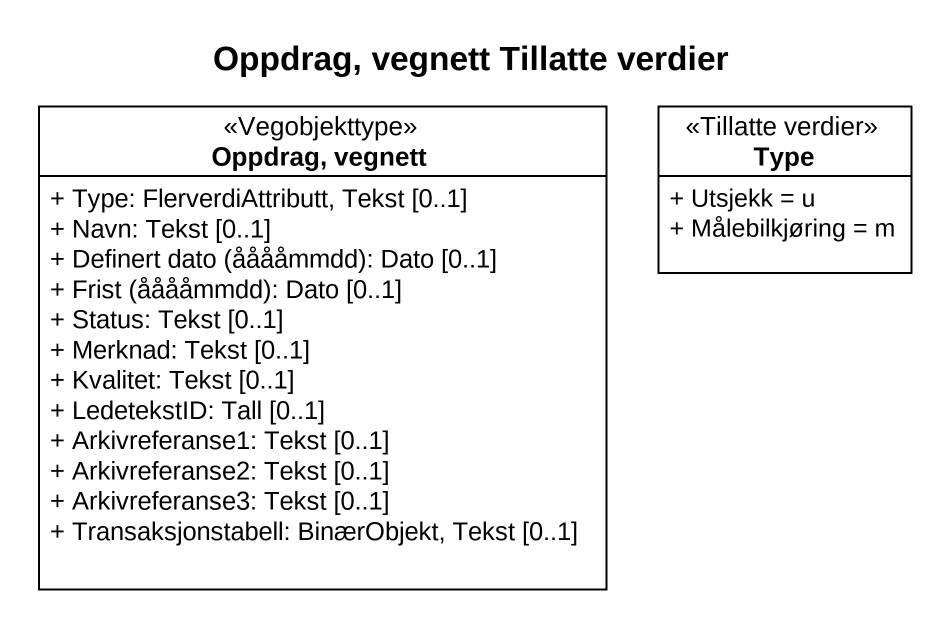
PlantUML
@startuml
title Oppdrag, vegnett Tillatte verdier
hide circle
hide empty members
skinparam classAttributeIconSize 0
class "Oppdrag, vegnett" as Oppdrag_vegnett <<Vegobjekttype>> {
  + Type: FlerverdiAttributt, Tekst [0..1]
  + Navn: Tekst [0..1]
  {field} + Definert dato (ååååmmdd): Dato [0..1]
  {field} + Frist (ååååmmdd): Dato [0..1]
  + Status: Tekst [0..1]
  + Merknad: Tekst [0..1]
  + Kvalitet: Tekst [0..1]
  + LedetekstID: Tall [0..1]
  + Arkivreferanse1: Tekst [0..1]
  + Arkivreferanse2: Tekst [0..1]
  + Arkivreferanse3: Tekst [0..1]
  + Transaksjonstabell: BinærObjekt, Tekst [0..1]
}
class Type <<Tillatte verdier>> {
  + Utsjekk = u
  + Målebilkjøring = m
}
@enduml
